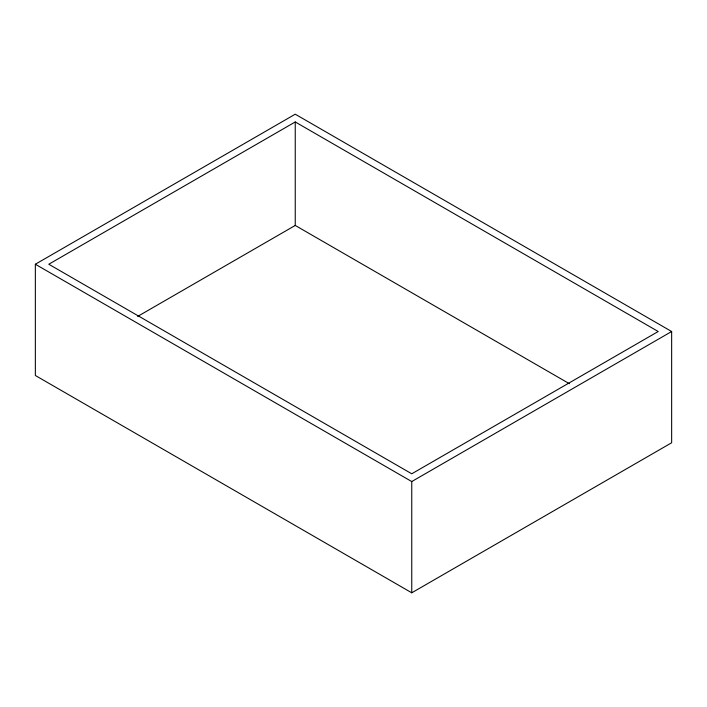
<?xml version="1.0" encoding="UTF-8"?>
<svg xmlns="http://www.w3.org/2000/svg" width="707" height="707" viewBox="0 0 707 707"><rect width="100%" height="100%" fill="white"/><g stroke="black" fill="none" stroke-linecap="round" stroke-linejoin="round"><path stroke-width="1.06" d="M35.35 264.241L295.243 114.198L671.65 331.512L671.65 442.759L411.757 592.802L35.35 375.488L35.35 264.241L411.757 481.555L671.65 331.512M295.243 121.958L48.792 264.241L411.757 473.796L658.208 331.512L295.243 121.958L295.243 225.445L569.374 383.707M137.635 316.436L295.243 225.445M411.757 481.555L411.757 592.802"/></g></svg>
